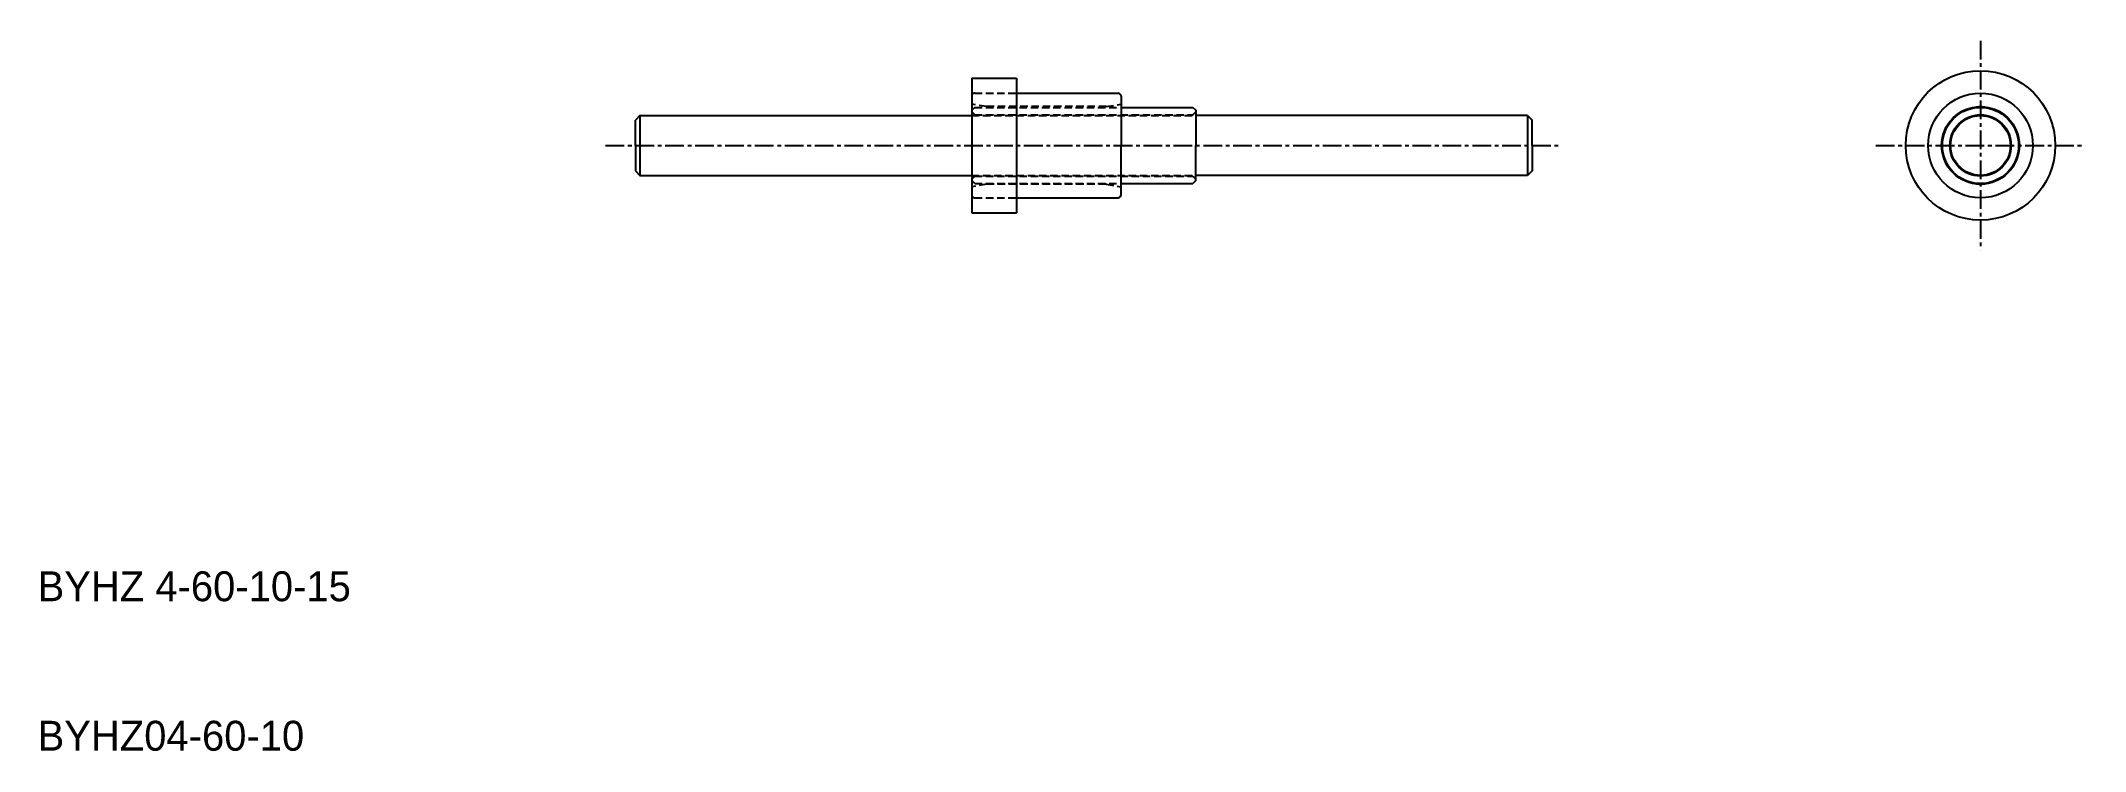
# Model space of a CAD drawing. Extents: x -2 to 134, y 81 to 129.
import ezdxf

# ---------------------------------------------------------------- set-up
doc = ezdxf.new("R2010")
doc.units = 0
doc.linetypes.add('CENTER', pattern=[2, 1.25, -0.25, 0.25, -0.25])
doc.linetypes.add('DASHED', pattern=[0.75, 0.5, -0.25])
doc.layers.get('0').update_dxf_attribs({"linetype": 'CONTINUOUS'})
doc.layers.add('CENTER', color=1, linetype='CENTER')

msp = doc.modelspace()

# ---------------------------------------------------------------- linework, layer by layer
at = {"color": 7, "linetype": 'CONTINUOUS'}
for p, q in [((59.96, 126.27), (62.96, 126.27)), ((59.96, 126.27), (59.96, 117.27)), ((62.96, 126.27), (62.96, 117.27)), ((62.96, 125.27), (69.76, 125.27)), ((69.96, 125.07), (69.96, 121.77)), ((37.76, 123.77), (37.46, 123.47)), ((37.46, 121.77), (37.46, 123.47)), ((37.76, 123.77), (37.76, 119.77)), ((37.76, 123.77), (59.96, 123.77)), ((69.96, 124.32), (74.76, 124.32)), ((74.76, 124.32), (74.96, 124.12)), ((74.96, 124.12), (74.96, 121.77)), ((97.16, 123.77), (74.96, 123.77)), ((97.16, 123.77), (97.46, 123.47)), ((97.16, 123.77), (97.16, 119.77)), ((97.46, 121.77), (97.46, 123.47)), ((37.46, 121.77), (37.46, 120.07)), ((69.96, 118.47), (69.96, 121.77)), ((74.96, 119.42), (74.96, 121.77)), ((97.46, 121.77), (97.46, 120.07)), ((37.46, 120.07), (37.76, 119.77)), ((37.76, 119.77), (59.96, 119.77)), ((69.96, 119.22), (74.76, 119.22)), ((74.96, 119.42), (74.76, 119.22)), ((97.16, 119.77), (74.96, 119.77)), ((97.46, 120.07), (97.16, 119.77)), ((62.96, 118.27), (69.76, 118.27)), ((59.96, 117.27), (62.96, 117.27))]:
    msp.add_line(p, q, dxfattribs=at)
at = {"color": 3, "linetype": 'DASHED'}
for p, q in [((60.96, 124.37), (59.96, 124.54)), ((60.16, 125.27), (62.96, 125.27)), ((68.96, 124.37), (69.96, 124.54)), ((60.16, 124.32), (59.96, 124.12)), ((60.16, 123.82), (59.96, 124.02)), ((59.96, 123.77), (74.96, 123.77)), ((60.16, 124.32), (69.96, 124.32)), ((60.16, 123.82), (74.76, 123.82)), ((68.96, 124.37), (60.96, 124.37)), ((74.76, 123.82), (74.96, 124.02)), ((59.96, 119.77), (74.96, 119.77)), ((60.16, 119.72), (59.96, 119.52)), ((60.16, 119.22), (59.96, 119.42)), ((60.96, 119.17), (59.96, 118.99)), ((60.16, 119.72), (74.76, 119.72)), ((60.16, 119.22), (69.96, 119.22)), ((68.96, 119.17), (60.96, 119.17)), ((68.96, 119.17), (69.96, 118.99)), ((74.76, 119.72), (74.96, 119.52)), ((60.16, 118.27), (62.96, 118.27))]:
    msp.add_line(p, q, dxfattribs=at)
at = {"color": 7, "linetype": 'CONTINUOUS'}
for radius in [5, 3.5, 2.6, 2.55, 2.05, 2]:
    msp.add_circle((127.46, 121.77), radius, dxfattribs=at)
at = {"color": 3, "linetype": 'DASHED'}
for centre, start, end in [((60.16, 125.07), 90, 180), ((60.16, 118.47), 180, 270)]:
    msp.add_arc(centre, 0.2, start, end, dxfattribs=at)
at = {"color": 7, "linetype": 'CONTINUOUS'}
for centre, radius, start, end in [((69.76, 125.07), 0.2, 0, 90), ((125.47, 122.92), 0.3, 114.43, 185.57), ((127.46, 124.07), 0.3, 54.43, 125.57), ((127.46, 124.07), 0.3, 238.5681, 301.4319), ((129.45, 122.92), 0.3, 354.43, 65.57), ((125.47, 122.92), 0.3, 298.5681, 1.4319), ((129.45, 122.92), 0.3, 178.5681, 241.4319), ((125.47, 120.62), 0.3, 174.43, 245.57), ((125.47, 120.62), 0.3, 358.5681, 61.4319), ((129.45, 120.62), 0.3, 118.5681, 181.4319), ((129.45, 120.62), 0.3, 294.43, 5.57), ((127.46, 119.47), 0.3, 234.43, 305.57), ((127.46, 119.47), 0.3, 58.5681, 121.4319), ((69.76, 118.47), 0.2, 270, 0)]:
    msp.add_arc(centre, radius, start, end, dxfattribs=at)
at = {"layer": 'CENTER', "color": 1, "linetype": 'CENTER'}
for p, q in [((127.46, 128.77), (127.46, 114.77)), ((35.46, 121.77), (99.46, 121.77)), ((120.46, 121.77), (134.46, 121.77))]:
    msp.add_line(p, q, dxfattribs=at)

# ---------------------------------------------------------------- texts
at = {"color": 7, "linetype": 'CONTINUOUS'}
for s, p in [('BYHZ 4-60-10-15', (-2.54, 91.27)), ('BYHZ04-60-10', (-2.54, 81.27))]:
    msp.add_text(s, height=2, dxfattribs=at).set_placement(p)

doc.saveas('drawing.dxf')
